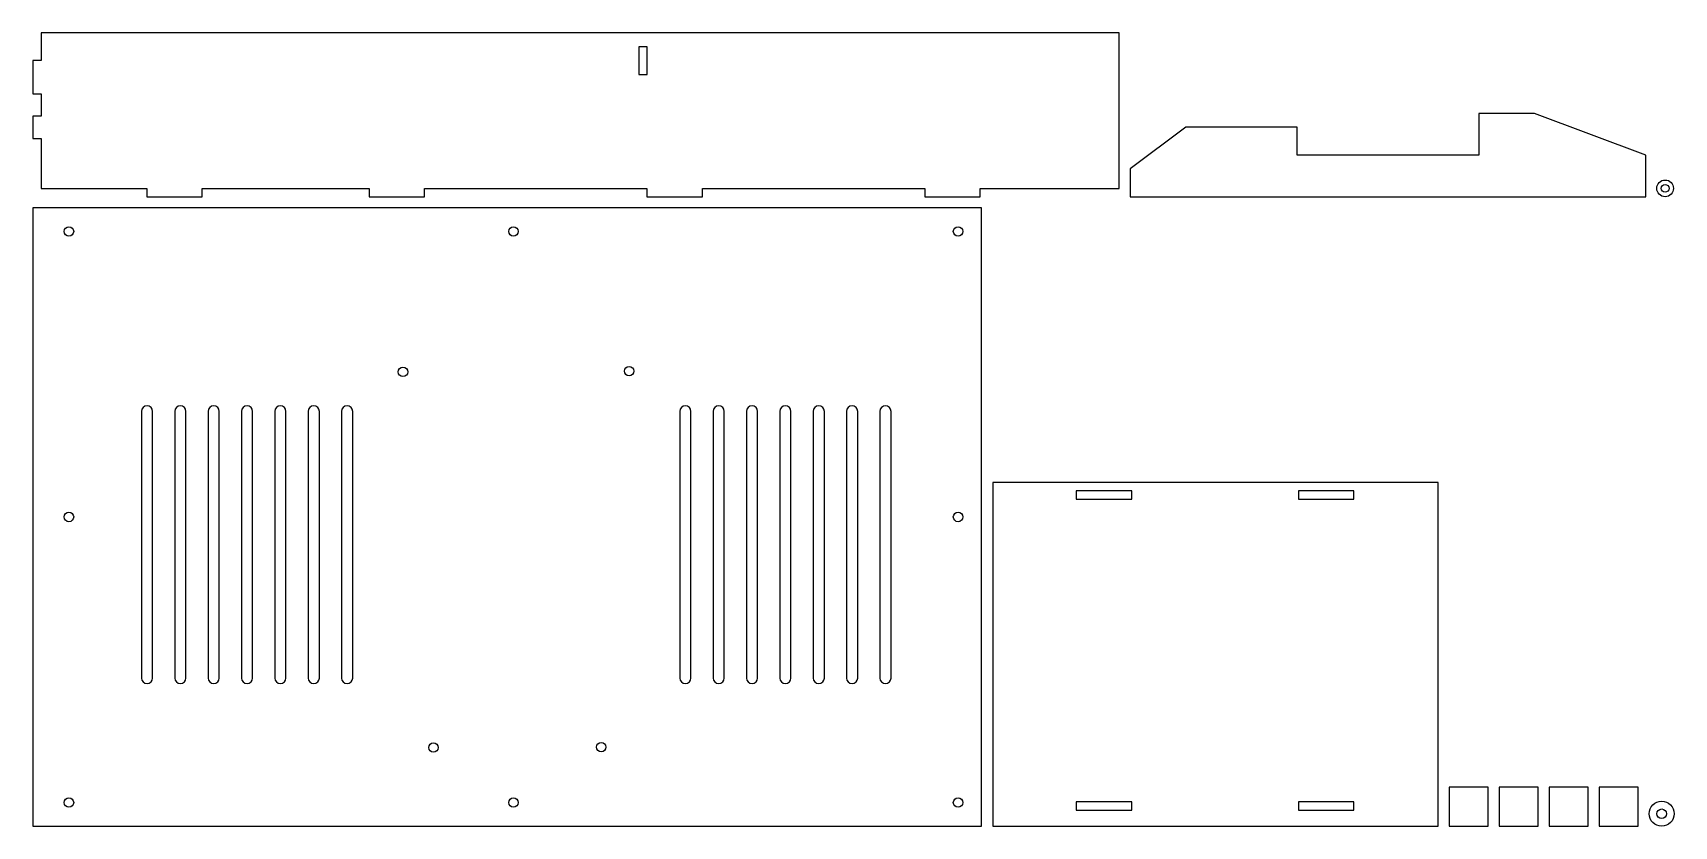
# Model space of a CAD drawing. Header units: millimetres. Extents: x 4 to 595, y 4 to 290.
import ezdxf

# ---------------------------------------------------------------- set-up
doc = ezdxf.new("R2010")
doc.units = ezdxf.units.MM
doc.layers.add('CUT', color=1, linetype='Continuous')

msp = doc.modelspace()

# ---------------------------------------------------------------- linework, layer by layer
at = {"layer": 'CUT'}
for points in [[(7, 233.666), (45, 233.666), (45, 230.666), (65, 230.666), (65, 233.666), (125, 233.666), (125, 230.666), (145, 230.666), (145, 233.666), (225, 233.666), (225, 230.666), (245, 230.666), (245, 233.666), (325, 233.666), (325, 230.666), (345, 230.666), (345, 233.666), (395, 233.666), (395, 289.666), (7, 289.666), (7, 279.666), (4, 279.666), (4, 267.666), (7, 267.666), (7, 259.666), (4, 259.666), (4, 251.666), (7, 251.666)], [(222.167, 274.666), (225.167, 274.666), (225.167, 284.666), (222.167, 284.666)], [(399, 230.666), (584.5, 230.666), (584.5, 245.666), (544.5, 260.666), (524.5, 260.666), (524.5, 245.666), (459, 245.666), (459, 255.666), (419, 255.666), (399, 240.666)], [(4, 4), (345.5, 4), (345.5, 226.666), (4, 226.666)], [(47.12, 153.333), (46.968, 154.098), (46.534, 154.747), (45.885, 155.181), (45.12, 155.333), (44.355, 155.181), (43.706, 154.747), (43.272, 154.098), (43.12, 153.333), (43.12, 57.333), (43.272, 56.568), (43.706, 55.919), (44.355, 55.485), (45.12, 55.333), (45.885, 55.485), (46.534, 55.919), (46.968, 56.568), (47.12, 57.333)], [(59.12, 153.333), (58.968, 154.098), (58.534, 154.747), (57.885, 155.181), (57.12, 155.333), (56.355, 155.181), (55.706, 154.747), (55.272, 154.098), (55.12, 153.333), (55.12, 57.333), (55.272, 56.568), (55.706, 55.919), (56.355, 55.485), (57.12, 55.333), (57.885, 55.485), (58.534, 55.919), (58.968, 56.568), (59.12, 57.333)], [(71.12, 153.333), (70.968, 154.098), (70.534, 154.747), (69.885, 155.181), (69.12, 155.333), (68.355, 155.181), (67.706, 154.747), (67.272, 154.098), (67.12, 153.333), (67.12, 57.333), (67.272, 56.568), (67.706, 55.919), (68.355, 55.485), (69.12, 55.333), (69.885, 55.485), (70.534, 55.919), (70.968, 56.568), (71.12, 57.333)], [(83.12, 153.333), (82.968, 154.098), (82.534, 154.747), (81.885, 155.181), (81.12, 155.333), (80.355, 155.181), (79.706, 154.747), (79.272, 154.098), (79.12, 153.333), (79.12, 57.333), (79.272, 56.568), (79.706, 55.919), (80.355, 55.485), (81.12, 55.333), (81.885, 55.485), (82.534, 55.919), (82.968, 56.568), (83.12, 57.333)], [(95.12, 153.333), (94.968, 154.098), (94.534, 154.747), (93.885, 155.181), (93.12, 155.333), (92.355, 155.181), (91.706, 154.747), (91.272, 154.098), (91.12, 153.333), (91.12, 57.333), (91.272, 56.568), (91.706, 55.919), (92.355, 55.485), (93.12, 55.333), (93.885, 55.485), (94.534, 55.919), (94.968, 56.568), (95.12, 57.333)], [(107.12, 153.333), (106.968, 154.098), (106.534, 154.747), (105.885, 155.181), (105.12, 155.333), (104.355, 155.181), (103.706, 154.747), (103.272, 154.098), (103.12, 153.333), (103.12, 57.333), (103.272, 56.568), (103.706, 55.919), (104.355, 55.485), (105.12, 55.333), (105.885, 55.485), (106.534, 55.919), (106.968, 56.568), (107.12, 57.333)], [(119.12, 153.333), (118.968, 154.098), (118.534, 154.747), (117.885, 155.181), (117.12, 155.333), (116.355, 155.181), (115.706, 154.747), (115.272, 154.098), (115.12, 153.333), (115.12, 57.333), (115.272, 56.568), (115.706, 55.919), (116.355, 55.485), (117.12, 55.333), (117.885, 55.485), (118.534, 55.919), (118.968, 56.568), (119.12, 57.333)], [(240.88, 153.333), (240.728, 154.098), (240.294, 154.747), (239.645, 155.181), (238.88, 155.333), (238.115, 155.181), (237.466, 154.747), (237.032, 154.098), (236.88, 153.333), (236.88, 57.333), (237.032, 56.568), (237.466, 55.919), (238.115, 55.485), (238.88, 55.333), (239.645, 55.485), (240.294, 55.919), (240.728, 56.568), (240.88, 57.333)], [(252.88, 153.333), (252.728, 154.098), (252.294, 154.747), (251.645, 155.181), (250.88, 155.333), (250.115, 155.181), (249.466, 154.747), (249.032, 154.098), (248.88, 153.333), (248.88, 57.333), (249.032, 56.568), (249.466, 55.919), (250.115, 55.485), (250.88, 55.333), (251.645, 55.485), (252.294, 55.919), (252.728, 56.568), (252.88, 57.333)], [(264.88, 153.333), (264.728, 154.098), (264.294, 154.747), (263.645, 155.181), (262.88, 155.333), (262.115, 155.181), (261.466, 154.747), (261.032, 154.098), (260.88, 153.333), (260.88, 57.333), (261.032, 56.568), (261.466, 55.919), (262.115, 55.485), (262.88, 55.333), (263.645, 55.485), (264.294, 55.919), (264.728, 56.568), (264.88, 57.333)], [(276.88, 153.333), (276.728, 154.098), (276.294, 154.747), (275.645, 155.181), (274.88, 155.333), (274.115, 155.181), (273.466, 154.747), (273.032, 154.098), (272.88, 153.333), (272.88, 57.333), (273.032, 56.568), (273.466, 55.919), (274.115, 55.485), (274.88, 55.333), (275.645, 55.485), (276.294, 55.919), (276.728, 56.568), (276.88, 57.333)], [(288.88, 153.333), (288.728, 154.098), (288.294, 154.747), (287.645, 155.181), (286.88, 155.333), (286.115, 155.181), (285.466, 154.747), (285.032, 154.098), (284.88, 153.333), (284.88, 57.333), (285.032, 56.568), (285.466, 55.919), (286.115, 55.485), (286.88, 55.333), (287.645, 55.485), (288.294, 55.919), (288.728, 56.568), (288.88, 57.333)], [(300.88, 153.333), (300.728, 154.098), (300.294, 154.747), (299.645, 155.181), (298.88, 155.333), (298.115, 155.181), (297.466, 154.747), (297.032, 154.098), (296.88, 153.333), (296.88, 57.333), (297.032, 56.568), (297.466, 55.919), (298.115, 55.485), (298.88, 55.333), (299.645, 55.485), (300.294, 55.919), (300.728, 56.568), (300.88, 57.333)], [(312.88, 153.333), (312.728, 154.098), (312.294, 154.747), (311.645, 155.181), (310.88, 155.333), (310.115, 155.181), (309.466, 154.747), (309.032, 154.098), (308.88, 153.333), (308.88, 57.333), (309.032, 56.568), (309.466, 55.919), (310.115, 55.485), (310.88, 55.333), (311.645, 55.485), (312.294, 55.919), (312.728, 56.568), (312.88, 57.333)], [(509.75, 4), (509.75, 127.75), (349.5, 127.75), (349.5, 4)], [(399.5, 121.75), (399.5, 124.75), (379.5, 124.75), (379.5, 121.75)], [(479.5, 121.75), (479.5, 124.75), (459.5, 124.75), (459.5, 121.75)], [(513.75, 4), (527.75, 4), (527.75, 18), (513.75, 18)], [(531.75, 4), (545.75, 4), (545.75, 18), (531.75, 18)], [(549.75, 4), (563.75, 4), (563.75, 18), (549.75, 18)], [(567.75, 4), (581.75, 4), (581.75, 18), (567.75, 18)], [(399.5, 9.75), (399.5, 12.75), (379.5, 12.75), (379.5, 9.75)], [(479.5, 9.75), (479.5, 12.75), (459.5, 12.75), (459.5, 9.75)]]:
    msp.add_lwpolyline(points, close=True, dxfattribs=at)
for centre, radius in [((591.5, 233.666), 3), ((591.5, 233.666), 1.4), ((17, 218.166), 1.7), ((177, 218.166), 1.7), ((337, 218.166), 1.7), ((137.23, 167.578), 1.7), ((218.63, 167.848), 1.7), ((17, 115.333), 1.7), ((337, 115.333), 1.7), ((148.19, 32.308), 1.7), ((208.56, 32.458), 1.7), ((17, 12.5), 1.7), ((177, 12.5), 1.7), ((337, 12.5), 1.7), ((590.25, 8.5), 4.5), ((590.25, 8.5), 1.7)]:
    msp.add_circle(centre, radius, dxfattribs=at)

doc.saveas('drawing.dxf')
